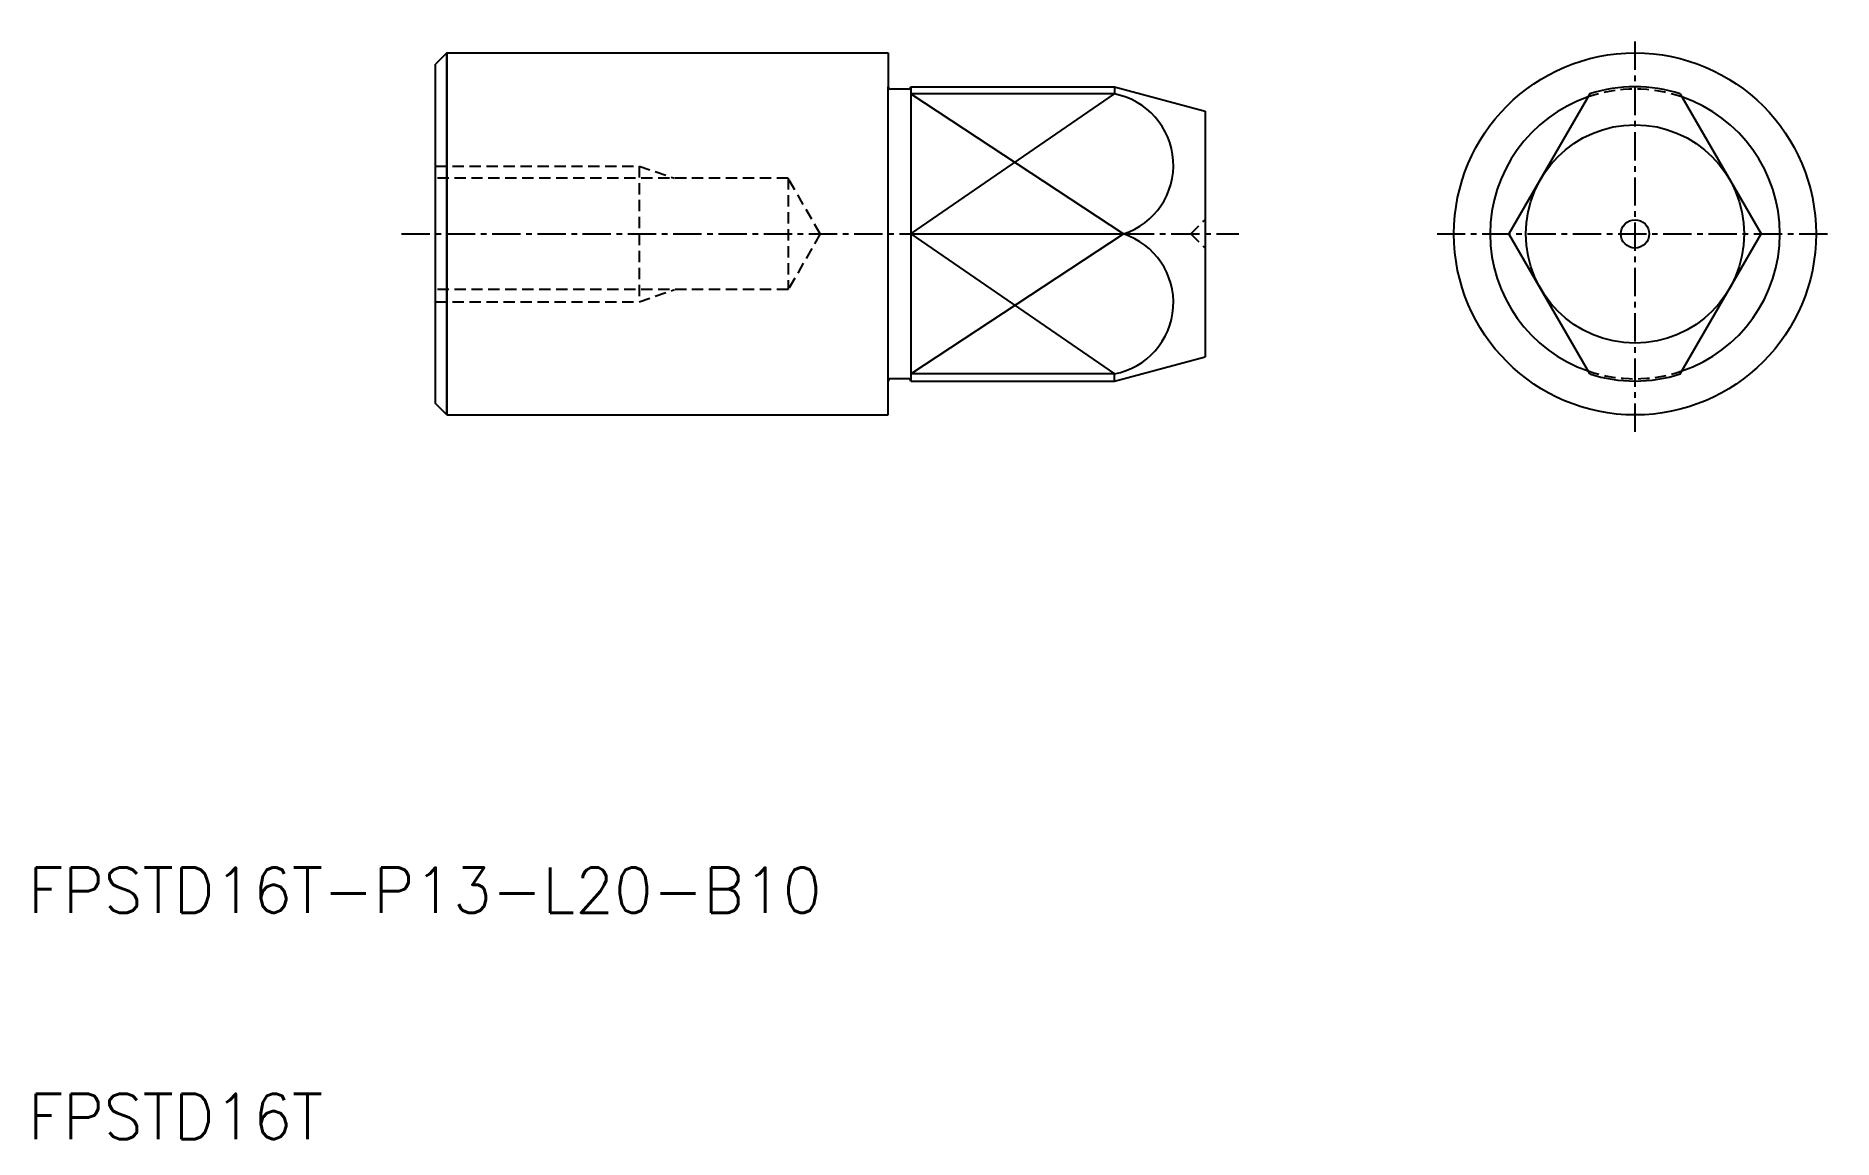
# Model space of a CAD drawing. Extents: x 10.3 to 89.7, y 10 to 58.8.
import ezdxf

# ---------------------------------------------------------------- set-up
doc = ezdxf.new("R2010")
doc.units = 0
doc.linetypes.add('CENTER', pattern=[2, 1.25, -0.25, 0.25, -0.25])
doc.linetypes.add('DASHED', pattern=[0.75, 0.5, -0.25])
doc.layers.get('0').update_dxf_attribs({"linetype": 'CONTINUOUS'})
doc.layers.add('CENTER', color=1, linetype='CENTER')
doc.styles.get("Standard").update_dxf_attribs({"font": 'txt.shx', "bigfont": 'extfont.shx'})

msp = doc.modelspace()

# ---------------------------------------------------------------- linework, layer by layer
at = {"color": 7, "linetype": 'CONTINUOUS'}
for p, q in [((28.5, 58), (28, 57.5)), ((28.5, 58), (28.5, 42)), ((28.5, 42), (28.5, 58)), ((28.5, 58), (48, 58)), ((48, 58), (48, 56.5)), ((28, 42.5), (28, 57.5)), ((48, 43.5), (48, 56.5)), ((48.9, 56.4), (48.1, 56.4)), ((49, 56.5), (49, 43.5)), ((49, 56.5), (58, 56.5)), ((58, 56.5), (62, 55.428)), ((58, 56.5), (58, 56.185)), ((58, 56.185), (49, 56.185)), ((79, 56.185), (75.429, 50)), ((83, 56.185), (86.571, 50)), ((62, 55.428), (62, 44.572)), ((49, 50), (58.4, 50)), ((79, 43.815), (75.429, 50)), ((83, 43.815), (86.571, 50)), ((58, 43.5), (62, 44.572)), ((58, 43.815), (49, 43.815)), ((58, 43.5), (58, 43.815)), ((48, 42), (48, 43.5)), ((48.9, 43.6), (48.1, 43.6)), ((49, 43.5), (58, 43.5)), ((28.5, 42), (28, 42.5)), ((28.5, 42), (48, 42))]:
    msp.add_line(p, q, dxfattribs=at)
at = {"color": 3, "linetype": 'CONTINUOUS'}
for p, q in [((49, 50), (58, 56.185)), ((49, 56.185), (58.4, 50)), ((49, 43.815), (58.4, 50)), ((49, 50), (58, 43.815))]:
    msp.add_line(p, q, dxfattribs=at)
at = {"color": 3, "linetype": 'DASHED'}
for p, q in [((28, 53), (37, 53)), ((43.581, 52.459), (28, 52.459)), ((37, 53), (37, 47)), ((37, 53), (38.563, 52.459)), ((45, 50), (43.581, 52.459)), ((43.581, 52.459), (43.581, 47.541)), ((61.375, 50), (62, 50.625)), ((45, 50), (43.581, 47.541)), ((61.375, 50), (62, 49.375)), ((43.581, 47.541), (28, 47.541)), ((28, 47), (37, 47)), ((37, 47), (38.563, 47.541))]:
    msp.add_line(p, q, dxfattribs=at)
at = {"color": 7, "linetype": 'CONTINUOUS'}
for radius in [8, 4.824, 0.625]:
    msp.add_circle((81, 50), radius, dxfattribs=at)
for centre, radius, start, end in [((48.1, 56.5), 0.1, 180, 270), ((48.9, 56.5), 0.1, 270, 0), ((81, 50), 6.5, 72.07979, 107.92021), ((57.402, 53.041), 3.2, 288.17277, 79.22826), ((81, 50), 6.4, 108.92144, 251.07856), ((81, 50), 6.4, 288.92144, 71.07856), ((57.402, 46.959), 3.2, 280.77174, 71.82722), ((81, 50), 6.5, 252.07979, 287.92021), ((48.1, 43.5), 0.1, 90, 180), ((48.9, 43.5), 0.1, 0, 90)]:
    msp.add_arc(centre, radius, start, end, dxfattribs=at)
at = {"color": 3, "linetype": 'DASHED'}
for start, end in [(71.07856, 108.92144), (251.07856, 288.92144)]:
    msp.add_arc((81, 50), 6.4, start, end, dxfattribs=at)
at = {"layer": 'CENTER', "color": 1, "linetype": 'CENTER'}
for p, q in [((81, 41.25), (81, 58.75)), ((26.5, 50), (63.5, 50)), ((72.25, 50), (89.75, 50))]:
    msp.add_line(p, q, dxfattribs=at)

# ---------------------------------------------------------------- texts
at = {"color": 7, "linetype": 'CONTINUOUS'}
for s, p in [('FPSTD16T-P13-L20-B10', (10, 20)), ('FPSTD16T', (10, 10))]:
    msp.add_text(s, height=2, dxfattribs=at).set_placement(p)

doc.saveas('drawing.dxf')
